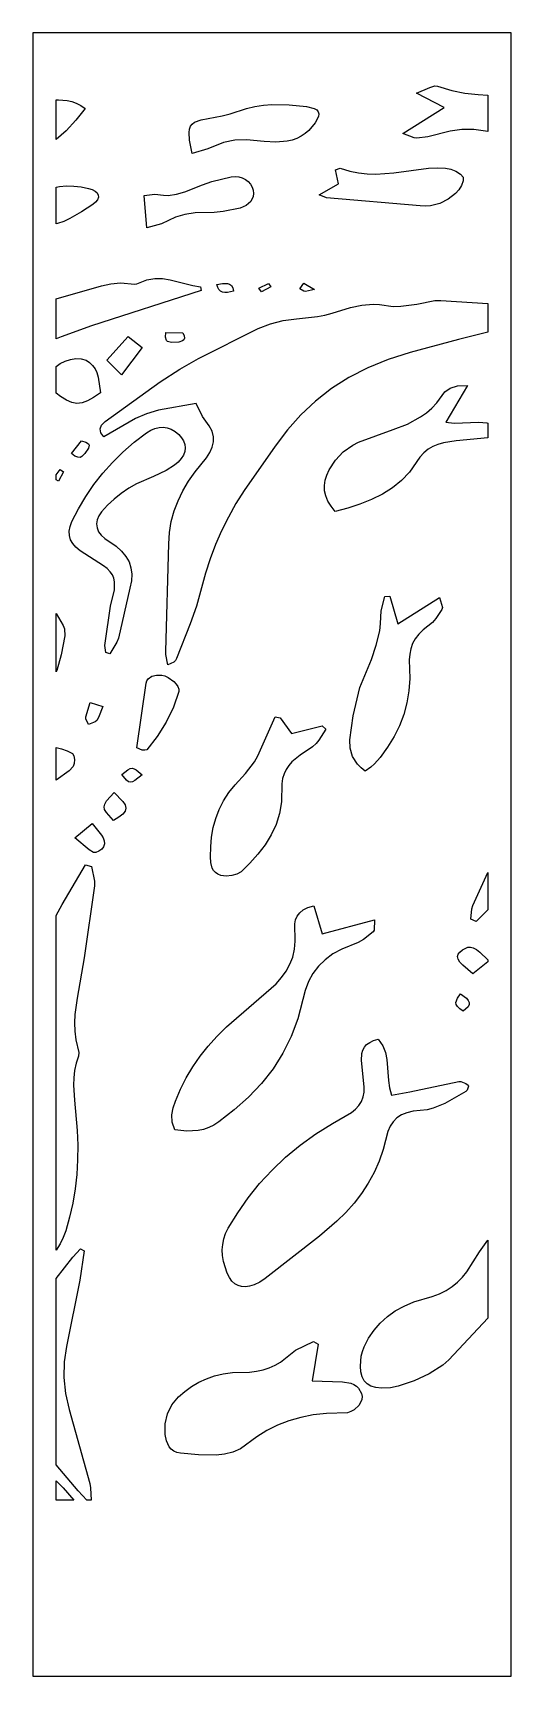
# Model space of a CAD drawing. Extents: x 0 to 408, y 0 to 1400.
import ezdxf

# ---------------------------------------------------------------- set-up
doc = ezdxf.new("R2010")
doc.units = 0
doc.layers.add('CUT', color=1, linetype='Continuous')
doc.layers.add('OUTLINE', color=7, linetype='Continuous')

msp = doc.modelspace()

# ---------------------------------------------------------------- linework, layer by layer
at = {"layer": 'CUT'}
for points in [[(379.89, 1347.42), (388, 1347.05), (388, 1316.08), (386.19, 1316.38), (376.01, 1317.6), (366, 1317.62), (356.1, 1316.39), (336.97, 1311.52), (327.46, 1310.21), (325.28, 1310.45), (315.72, 1314.35), (350.89, 1336.34), (327.34, 1348.5), (338.58, 1353.53), (342.76, 1354.96), (345.23, 1354.66), (357.42, 1351), (368.59, 1348.75)], [(33.21, 1341.39), (37.01, 1339.99), (40.83, 1338.04), (44.66, 1335.47), (36.75, 1325.54), (28.35, 1316.5), (20, 1309.02), (20, 1342.85), (21.9, 1342.97), (29.42, 1342.31)], [(133.73, 1318.09), (134.62, 1320.42), (136.01, 1322.3), (137.95, 1323.79), (143.62, 1325.9), (161.42, 1329.19), (168.3, 1330.92), (182.17, 1335.52), (189.41, 1337.25), (196.68, 1338.37), (203.98, 1338.95), (218.69, 1338.76), (233.55, 1337.2), (240.05, 1335.56), (242.1, 1334.34), (243.36, 1332.82), (243.86, 1330.99), (243.61, 1328.82), (240.94, 1323.39), (235.54, 1316.91), (232.38, 1314.24), (228.93, 1311.97), (225.18, 1310.12), (221.14, 1308.68), (216.82, 1307.69), (207.29, 1306.94), (197.4, 1307.39), (182.24, 1308.92), (172.24, 1308.48), (162.5, 1306.5), (149.27, 1301.3), (135.83, 1297.29), (133.66, 1308.59), (133.31, 1315.25)], [(144.66, 1270.66), (152.69, 1273.26), (169.21, 1277.37), (172.45, 1277.69), (175.61, 1277.38), (178.61, 1276.49), (181.37, 1275.1), (183.78, 1273.28), (185.75, 1271.11), (187.2, 1268.65), (188.03, 1265.99), (188.27, 1263.23), (187.95, 1260.67), (185.86, 1256.21), (182.05, 1252.83), (176.86, 1250.68), (162.22, 1247.83), (154.79, 1247.08), (138.38, 1246.58), (129.79, 1245.39), (121.57, 1243.02), (109.69, 1237.34), (97.2, 1233.9), (94.96, 1261.41), (103.96, 1262.64), (111.45, 1261.63), (115.32, 1261.48), (122.67, 1262.46), (129.76, 1264.7)], [(307.87, 1280.67), (337.58, 1284.64), (344.8, 1284.94), (351.95, 1284.7), (356.41, 1283.83), (360.93, 1282.08), (364.71, 1279.71), (366.94, 1276.97), (367.08, 1273.82), (365.66, 1270.1), (363.23, 1266.37), (360.38, 1263.19), (354.15, 1258.27), (347.1, 1254.7), (339.18, 1252.72), (334.88, 1252.4), (330.34, 1252.57), (250.42, 1259.38), (244.16, 1262.04), (260.62, 1271.31), (258.12, 1283.29), (262.11, 1284.81), (270.3, 1282.3), (277.7, 1280.69), (285.15, 1279.83), (292.67, 1279.62)], [(54.9, 1263.63), (55.81, 1261.83), (55.9, 1259.88), (55.15, 1257.86), (53.54, 1255.81), (51.04, 1253.81), (41.51, 1247.47), (31.64, 1241.75), (26.42, 1239.41), (20.94, 1237.57), (20, 1237.37), (20, 1268.61), (22.78, 1269.12), (28.81, 1269.58), (34.95, 1269.44), (41.19, 1268.75), (47.52, 1267.54), (50.73, 1266.55), (53.2, 1265.22)], [(49.92, 1150.4), (24.06, 1141.07), (20, 1139.37), (20, 1173.36), (58.45, 1184.52), (66.47, 1186.26), (74.69, 1186.93), (86.87, 1185.81), (88.71, 1186.11), (97.24, 1189.49), (103.99, 1190.69), (110.61, 1190.64), (117.13, 1189.67), (136.55, 1184.8), (143.11, 1183.68), (143.6, 1180.42)], [(169.39, 1184.76), (170.51, 1182.81), (171.15, 1179.98), (166.02, 1178.73), (163.81, 1178.67), (161.86, 1179.04), (160.18, 1179.88), (158.78, 1181.24), (157.7, 1183.16), (156.93, 1185.68), (161.68, 1186.5), (166.04, 1186.56), (167.88, 1185.96)], [(203.13, 1183.69), (194.99, 1179.24), (192.82, 1182.57), (201.03, 1186.6)], [(240.14, 1181.26), (232.48, 1179.52), (231.26, 1179.81), (227.67, 1181.79), (231.25, 1186.63)], [(241.03, 1086.34), (228.5, 1074.63), (217.1, 1061.83), (206.79, 1047.97), (180.28, 1010.18), (173.2, 998.96), (166.78, 987.52), (161, 975.88), (155.83, 964), (151.27, 951.9), (147.31, 939.55), (139.53, 911.67), (134.17, 896.63), (122.67, 866.86), (121.8, 865.33), (120.32, 863.95), (115.13, 861.52), (113.47, 870.44), (113.32, 873.37), (115.88, 964.62), (116.54, 974.29), (118.11, 983.63), (120.56, 992.66), (123.84, 1001.38), (127.92, 1009.83), (132.77, 1017.99), (138.34, 1025.89), (148.22, 1038.06), (151.04, 1042.53), (153, 1046.98), (154, 1051.44), (153.97, 1055.96), (152.84, 1060.57), (150.53, 1065.31), (144.86, 1073.24), (139.45, 1084.26), (107.18, 1078.54), (96.98, 1075.56), (87.53, 1071.46), (60.49, 1055.75), (57.98, 1059.24), (57.3, 1062.6), (58.48, 1065.8), (61.57, 1068.8), (108.74, 1102.68), (125.26, 1113.36), (141.35, 1122.54), (192.16, 1147.99), (202.58, 1152.18), (213.52, 1154.81), (224.84, 1156.42), (242.75, 1158.35), (249.1, 1159.54), (255.37, 1161.1), (270.96, 1165.92), (280.5, 1168.06), (290.4, 1168.79), (295.57, 1168.44), (307.28, 1166.84), (313.94, 1167.17), (327.5, 1168.9), (342.83, 1171.86), (347.88, 1172.09), (388, 1169.29), (388, 1144.97), (363.16, 1138.78), (321.98, 1127.63), (303.21, 1121.76), (285.78, 1114.67), (269.63, 1106.38), (254.73, 1096.93)], [(63.24, 1121.27), (81.4, 1141.3), (93.3, 1131.81), (75.64, 1108.77)], [(128.8, 1138.56), (127.73, 1137.6), (124.41, 1136.62), (118.16, 1136.12), (114.91, 1137.05), (113.93, 1138.01), (113.06, 1140.83), (113.39, 1144.66), (127.94, 1144.51), (129.05, 1141.91), (129.29, 1139.97)], [(48.37, 1119.3), (50.92, 1116.73), (53.03, 1113.72), (54.59, 1110.63), (55.84, 1106.65), (57.86, 1093.42), (51.85, 1089.4), (46.66, 1086.52), (42.02, 1084.8), (37.67, 1084.28), (33.33, 1084.99), (28.73, 1086.98), (23.61, 1090.29), (20, 1093.13), (20, 1115.79), (23.45, 1118.31), (27.6, 1120.4), (32.06, 1121.82), (36.65, 1122.47), (41.18, 1122.26), (45.49, 1121.07)], [(277.65, 1051.25), (307.37, 1061.96), (319.61, 1066.76), (330.77, 1072.74), (335.82, 1076.32), (340.45, 1080.35), (344.63, 1084.91), (351.52, 1094.12), (356.01, 1097.33), (362.26, 1099.31), (370.73, 1099.66), (352.33, 1068.3), (359.3, 1067.5), (380.48, 1068.25), (387.29, 1067.79), (388, 1067.61), (388, 1055.1), (361.03, 1052.36), (350.33, 1050.81), (345.57, 1049.44), (341.18, 1047.6), (337.16, 1045.21), (333.49, 1042.22), (330.16, 1038.57), (321.34, 1025.86), (314.48, 1018.62), (306.7, 1012.38), (298.12, 1007.01), (288.84, 1002.42), (278.98, 998.5), (268.65, 995.14), (257.95, 992.23), (254.41, 996.65), (251.73, 1001.08), (249.89, 1005.51), (248.87, 1009.94), (248.67, 1014.38), (249.26, 1018.84), (250.63, 1023.3), (252.76, 1027.78), (258.14, 1035.84), (264.82, 1042.92), (272.97, 1048.81)], [(126.87, 1055.1), (128.59, 1052.31), (129.62, 1049.4), (129.94, 1046.41), (129.53, 1043.37), (128.39, 1040.31), (126.49, 1037.29), (123.84, 1034.32), (120.76, 1031.68), (113.71, 1027.16), (102.87, 1021.96), (88.56, 1015.73), (81.91, 1012.05), (75.45, 1007.64), (69.3, 1002.84), (63.64, 997.64), (58.61, 992.07), (56.23, 988.53), (54.82, 985.02), (54.34, 981.58), (54.78, 978.23), (56.1, 975.01), (58.3, 971.95), (61.35, 969.08), (71.02, 962.58), (75.75, 958.44), (79.42, 954.01), (82.07, 949.27), (83.71, 944.21), (84.36, 938.82), (84.05, 933.09), (82.81, 927.01), (73.07, 884.4), (71.75, 880.88), (65.79, 870.86), (62.38, 871.96), (61.49, 878.17), (61.57, 880.17), (66.38, 911.58), (69.57, 925.53), (69.8, 932.25), (69.13, 935.32), (67.88, 938.22), (66, 940.96), (63.47, 943.56), (60.23, 946.02), (40.27, 958.71), (36.8, 961.7), (34.12, 964.86), (32.26, 968.21), (31.23, 971.75), (31.04, 975.49), (31.73, 979.44), (33.3, 983.61), (38.87, 994.52), (45.11, 1005.01), (52.03, 1015.09), (59.62, 1024.75), (67.89, 1033.99), (76.85, 1042.81), (86.51, 1051.2), (96.87, 1059.16), (100.55, 1061.47), (104.17, 1063.04), (107.74, 1063.89), (111.24, 1064.03), (114.67, 1063.48), (118.02, 1062.23), (121.29, 1060.32), (124.46, 1057.74)], [(45.23, 1051.38), (47.49, 1049.73), (47.98, 1048.69), (47.47, 1046.12), (44.35, 1041.64), (41.91, 1038.98), (40.32, 1038.32), (38.36, 1038.41), (35.95, 1039.46), (33, 1041.71), (41.51, 1052.48)], [(20, 1023.47), (23.29, 1027.99), (26.22, 1026.14), (21.86, 1017.98), (20, 1019.17)], [(300.16, 919.94), (304.39, 920.04), (311.37, 896.54), (346.85, 919), (349.3, 910.34), (348.98, 908.67), (343.88, 901.17), (340.83, 897.77), (332.81, 891.46), (329.12, 887.77), (326.18, 883.84), (323.95, 879.66), (322.38, 875.24), (321.43, 870.59), (321.05, 865.71), (321.54, 849.82), (320.82, 839.34), (319.09, 829.16), (316.37, 819.28), (312.69, 809.69), (308.07, 800.41), (302.55, 791.41), (296.16, 782.7), (291.45, 777.23), (288.43, 774.38), (283.44, 770.88), (279.94, 773.8), (277.01, 776.89), (272.76, 783.48), (270.57, 790.47), (270.31, 797.7), (273.37, 818.03), (278.85, 842.35), (288.73, 866.25), (292.96, 878.21), (295.88, 890.54), (296.65, 896.88), (297.18, 907.54)], [(20.49, 856.9), (20, 855.67), (20, 905.33), (25.94, 894.97), (26.92, 892.33), (27.2, 886.41), (24.19, 870.02)], [(88.69, 790.86), (96.77, 845.93), (97.38, 848.05), (98.41, 849.73), (101.48, 851.92), (105.55, 852.8), (110.16, 852.68), (112.72, 852.08), (115.36, 850.91), (120.29, 847.37), (122.27, 845.24), (123.74, 843.04), (124.53, 840.88), (124.5, 838.91), (119.93, 825.42), (113.75, 812.69), (106.16, 800.67), (97.36, 789.31), (95.63, 788.78), (93.3, 788.84)], [(59.76, 826.06), (56.13, 816.8), (54.63, 814.21), (53.3, 813.04), (47.43, 810.68), (45.21, 815.65), (45.08, 817.19), (48.79, 829.63)], [(152.49, 714.84), (153.93, 722.92), (156.06, 730.77), (158.95, 738.36), (162.64, 745.69), (167.21, 752.74), (172.71, 759.49), (181.28, 768.93), (189, 778.9), (191.89, 783.96), (206.8, 817.36), (210.93, 816.43), (220.63, 802.99), (246.93, 809.5), (249.79, 806.84), (244.06, 797.39), (241.71, 794.58), (238.63, 791.85), (228.16, 784.67), (221.03, 778.95), (218.24, 775.84), (215.97, 772.48), (214.24, 768.78), (213.07, 764.7), (212.44, 760.16), (212.11, 744.77), (210.42, 734.93), (207.44, 725.56), (203.29, 716.65), (198.11, 708.18), (192.01, 700.16), (185.13, 692.55), (177.58, 685.36), (174.13, 683.33), (169.61, 682.05), (164.77, 681.64), (160.36, 682.19), (157.76, 683.21), (155.72, 684.63), (154.16, 686.39), (153.03, 688.43), (151.79, 693.07), (151.47, 698.03), (151.69, 706.54)], [(34.31, 774.85), (30.92, 771.39), (20, 763.3), (20, 791.07), (24.42, 790.03), (29.3, 788.29), (33.86, 786.07), (35.05, 784.2), (35.58, 780.97), (35.36, 777.49)], [(82.99, 773.14), (84.67, 773.45), (86.33, 773.08), (88.19, 772), (93.3, 767.74), (87.08, 763.04), (84.94, 761.88), (83.18, 761.51), (81.6, 761.95), (79.99, 763.19), (75.85, 768.09), (81.1, 772.14)], [(62.73, 735.67), (61.21, 738.24), (60.73, 740.59), (61.29, 742.97), (62.91, 745.65), (69.34, 752.87), (76.87, 745.25), (78.74, 742.22), (79.33, 739.51), (78.64, 736.97), (76.67, 734.45), (73.42, 731.81), (68.9, 728.89)], [(50.58, 726.4), (58.67, 716.51), (60.06, 714.17), (60.9, 711.76), (61.03, 709.22), (60.3, 706.5), (58.75, 704.58), (56.25, 702.86), (53.65, 701.76), (51.81, 701.71), (48.05, 704.04), (35.9, 714.1)], [(37.76, 577.7), (35.83, 563.67), (35.48, 556.57), (35.74, 549.38), (36.75, 542.07), (39.34, 531.34), (39, 528.3), (36.92, 522.25), (35.59, 516.09), (34.9, 509.83), (34.73, 503.49), (35.45, 490.62), (37.89, 464.88), (38.36, 452.25), (38.22, 439.74), (37.47, 427.37), (36.09, 415.14), (34.08, 403.07), (31.42, 391.15), (28.11, 379.42), (25.99, 373.69), (23.26, 368.17), (20, 363), (20, 648.17), (25.06, 657.4), (44.97, 691.26), (50.18, 689.74), (52.59, 677.32), (52.55, 673.35), (43.88, 611.97)], [(373.62, 644.96), (374.49, 653.74), (375.34, 656.45), (388, 684.68), (388, 652.72), (378.12, 642.87)], [(130.8, 509.78), (136.42, 519.16), (142.69, 528.16), (149.58, 536.78), (157.07, 545.07), (165.11, 553.04), (207.51, 589.94), (212.22, 595.11), (216.18, 600.6), (219.34, 606.44), (221.68, 612.64), (223.16, 619.21), (223.76, 626.17), (223.41, 641.03), (224.15, 644.44), (225.53, 647.58), (227.66, 650.38), (230.64, 652.81), (234.59, 654.8), (239.62, 656.32), (246.82, 632.51), (291.37, 644.3), (291.12, 635.57), (290.24, 634.02), (281.95, 627.63), (277.42, 624.92), (263.68, 619.41), (255.92, 615.23), (249.23, 610.34), (243.55, 604.77), (238.84, 598.54), (235.06, 591.66), (232.18, 584.18), (226.09, 559.98), (220.47, 544.85), (213.36, 530.66), (204.86, 517.37), (195.05, 504.92), (184.02, 493.26), (171.87, 482.35), (158.69, 472.11), (154.45, 469.4), (150.11, 467.3), (145.65, 465.78), (141.06, 464.79), (131.4, 464.24), (121.03, 465.32), (118.86, 471.95), (118.65, 478.15), (119.79, 484.03), (121.68, 489.73), (125.88, 499.97)], [(371.14, 621.05), (373.36, 621.18), (375.71, 620.56), (378.32, 619.12), (381.32, 616.81), (388, 610.34), (388, 608.48), (375.41, 598.44), (366.89, 605.59), (364.32, 608.41), (362.82, 610.85), (362.34, 613.01), (362.83, 614.99), (364.24, 616.88), (366.54, 618.77)], [(372.19, 573.87), (372.15, 572.08), (371.31, 570.29), (367.14, 566.62), (364.11, 568.52), (362.15, 570.37), (361.1, 572.18), (360.84, 573.97), (362.12, 577.53), (364.92, 581.19), (369.99, 577.47), (371.46, 575.66)], [(188.75, 333.45), (184.93, 332.22), (181.36, 331.69), (178.06, 331.86), (175.03, 332.72), (172.28, 334.28), (169.82, 336.55), (167.66, 339.52), (165.81, 343.21), (162.58, 353.32), (161.79, 358.25), (161.57, 363.09), (161.93, 367.85), (162.89, 372.51), (164.45, 377.07), (166.63, 381.52), (174.76, 394.84), (183.7, 407.56), (193.47, 419.68), (204.1, 431.19), (215.61, 442.08), (228.02, 452.34), (241.36, 461.97), (255.66, 470.95), (271.91, 480.31), (275.36, 483.13), (278.16, 486.26), (280.3, 489.7), (281.78, 493.46), (282.58, 497.54), (282.71, 501.96), (280.27, 524.37), (280.59, 530.6), (281.44, 533.35), (282.8, 535.84), (284.74, 538.05), (287.31, 539.96), (290.57, 541.55), (294.57, 542.8), (298.42, 537.03), (300.8, 531.22), (302.08, 525.36), (303.34, 507.42), (304.21, 501.29), (305.98, 495.07), (321.47, 497.76), (363.33, 506.72), (365.17, 506.62), (369.45, 504.76), (371.29, 503.49), (371.52, 502.52), (370.44, 499.23), (369.38, 498.12), (351.35, 487.77), (341.58, 483.78), (336.22, 482.52), (324.3, 481.3), (318.98, 480.03), (314.4, 478.12), (310.54, 475.56), (307.35, 472.36), (304.79, 468.54), (302.83, 464.09), (298.75, 448.65), (295.28, 438.68), (291.05, 429.12), (286.07, 419.96), (280.38, 411.22), (274, 402.9), (266.97, 395.01), (259.3, 387.56), (244.44, 374.75), (198.16, 338.65), (193.7, 335.75)], [(291.02, 294.72), (296.34, 300.85), (302.39, 306.34), (309.19, 311.17), (316.73, 315.31), (325.01, 318.76), (340.68, 323.44), (346.8, 325.83), (352.43, 328.67), (357.58, 331.96), (362.27, 335.7), (366.51, 339.89), (370.31, 344.55), (381, 361.56), (388, 371.51), (388, 304.93), (354.81, 269.39), (349.57, 265.06), (338.03, 257.67), (325.3, 251.72), (311.65, 246.93), (305.17, 245.49), (297.28, 245.24), (292.45, 245.84), (288.41, 247.11), (285.14, 249.06), (282.61, 251.7), (280.82, 255.07), (279.74, 259.18), (279.37, 264.05), (280.13, 272.57), (281.14, 276.68), (282.6, 280.55), (286.44, 287.94)], [(40.03, 337.23), (28.75, 280.93), (26.75, 267.82), (26.5, 254.49), (27.94, 240.93), (31.02, 227.11), (48.66, 164.06), (49.33, 160.5), (49.83, 150), (46.2, 150), (38.7, 157.8), (20, 180.09), (20, 338.86), (34.05, 356.95), (40.7, 363.97), (43.93, 362.35)], [(112.91, 215.08), (114.83, 223.54), (118.64, 231.18), (124.32, 237.94), (129.68, 242.62), (135.41, 246.78), (141.54, 250.39), (148.08, 253.41), (155.03, 255.81), (162.42, 257.54), (170.26, 258.58), (184.89, 259.07), (190.85, 259.75), (196.45, 260.93), (201.71, 262.61), (206.66, 264.8), (211.32, 267.5), (224, 277.71), (239.45, 285.21), (243.48, 282.7), (238.26, 251.5), (264.03, 250.73), (271.13, 249.56), (273.82, 248.53), (276.03, 247.15), (277.8, 245.4), (280.3, 240.67), (280.77, 238.18), (280.55, 235.64), (278.31, 230.77), (274.07, 226.77), (271.36, 225.32), (268.34, 224.36), (250.46, 223.75), (239.2, 222.48), (228.49, 220.37), (218.35, 217.44), (208.75, 213.69), (199.7, 209.16), (191.19, 203.84), (177.11, 193.61), (170.54, 190.8), (163.58, 189.12), (156.3, 188.34), (141.18, 188.62), (125.85, 189.91), (122.84, 190.5), (120.28, 191.69), (118.13, 193.38), (116.39, 195.47), (113.99, 200.45), (112.89, 205.82)], [(20, 166.52), (25.79, 160.53), (35.06, 150), (20, 150)]]:
    msp.add_lwpolyline(points, close=True, dxfattribs=at)
at = {"layer": 'OUTLINE'}
msp.add_lwpolyline([(0, 0), (408, 0), (408, 1400), (0, 1400)], close=True, dxfattribs=at)

doc.saveas('drawing.dxf')
